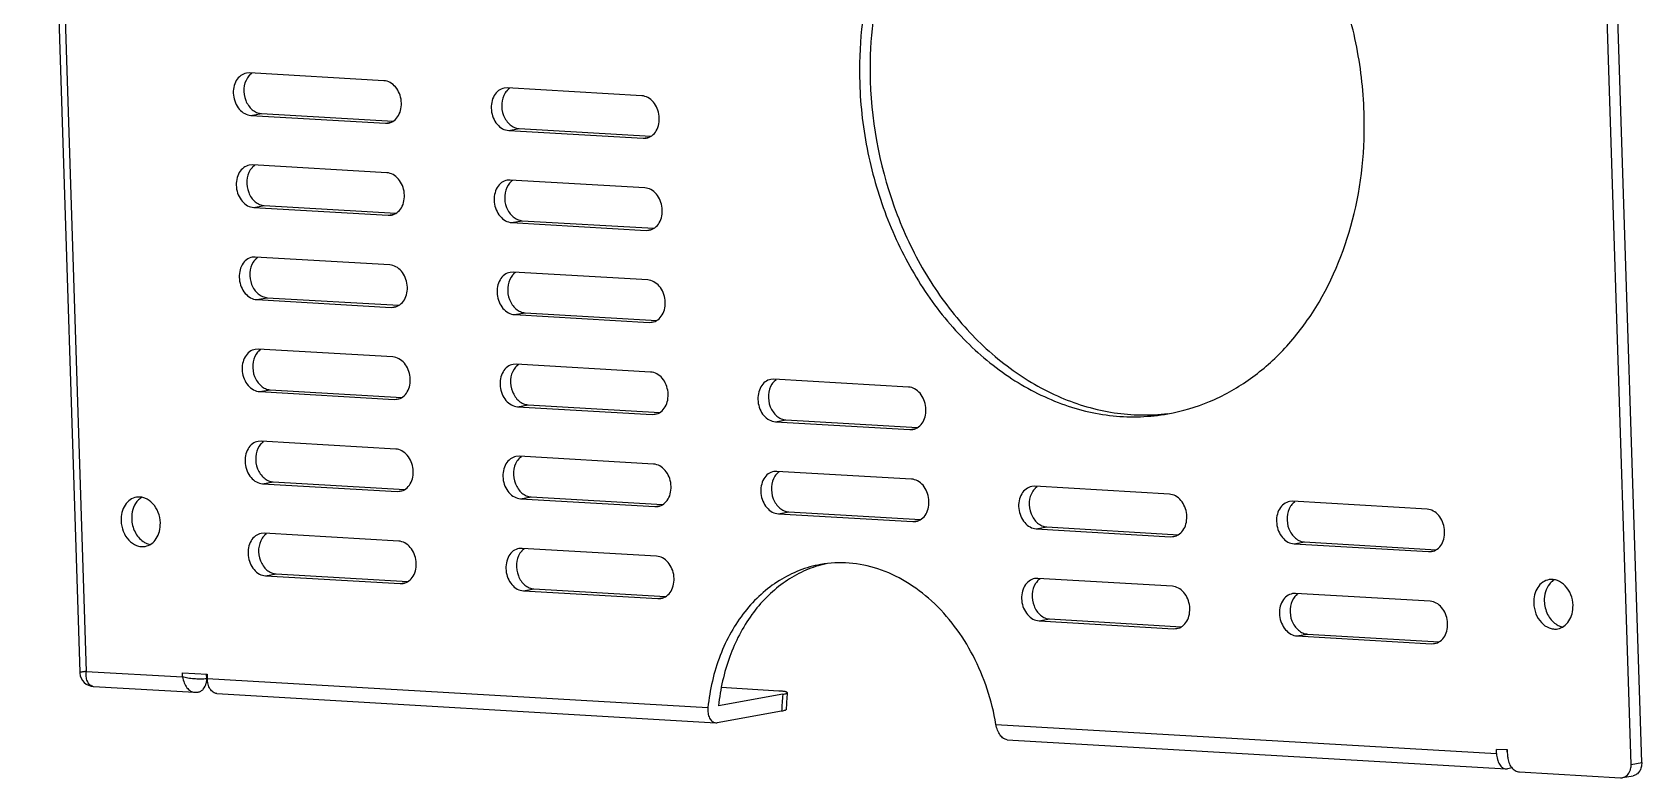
# Model space of a CAD drawing. Extents: x -425 to 6552, y -3049 to 3105.
# Drawn here: x 3765.6 to 3878.4, y -2184.3 to -2132.1 of the extents above; entities that cross this region are included whole.
import ezdxf

# ---------------------------------------------------------------- set-up
doc = ezdxf.new("R2010")
doc.units = 0
doc.layers.get('0').update_dxf_attribs({"linetype": 'CONTINUOUS'})

msp = doc.modelspace()

# ---------------------------------------------------------------- linework, layer by layer
at = {"color": 7, "linetype": 'CONTINUOUS'}
for p, q in [((3765.56, -2072.77), (3768.89, -2176.94)), ((3766.02, -2073.02), (3769.34, -2176.88)), ((3877.62, -2183.4), (3874.61, -2089.36)), ((3878.36, -2183.26), (3875.35, -2089.23)), ((3780.78, -2134.93), (3780.57, -2134.94)), ((3790.21, -2135.48), (3780.78, -2134.93)), ((3798.85, -2135.98), (3798.64, -2136)), ((3808.28, -2136.53), (3798.85, -2135.98)), ((3780.88, -2137.91), (3781.62, -2137.78)), ((3780.88, -2137.91), (3790.31, -2138.46)), ((3781.62, -2137.78), (3790.85, -2138.32)), ((3790.31, -2138.46), (3790.72, -2138.39)), ((3790.31, -2138.46), (3790.52, -2138.45)), ((3798.95, -2138.96), (3799.69, -2138.83)), ((3798.95, -2138.96), (3808.38, -2139.51)), ((3799.69, -2138.83), (3808.92, -2139.37)), ((3808.38, -2139.51), (3808.79, -2139.44)), ((3808.38, -2139.51), (3808.59, -2139.5)), ((3780.99, -2141.38), (3780.77, -2141.4)), ((3790.42, -2141.93), (3780.99, -2141.38)), ((3799.06, -2142.44), (3798.85, -2142.45)), ((3808.49, -2142.99), (3799.06, -2142.44)), ((3781.08, -2144.36), (3781.82, -2144.23)), ((3781.08, -2144.36), (3790.51, -2144.91)), ((3781.82, -2144.23), (3791.05, -2144.77)), ((3790.51, -2144.91), (3790.92, -2144.84)), ((3790.51, -2144.91), (3790.73, -2144.9)), ((3799.15, -2145.42), (3799.9, -2145.29)), ((3799.15, -2145.42), (3808.58, -2145.97)), ((3799.9, -2145.29), (3809.12, -2145.82)), ((3808.58, -2145.97), (3809, -2145.89)), ((3808.58, -2145.97), (3808.8, -2145.95)), ((3781.19, -2147.84), (3780.98, -2147.85)), ((3790.62, -2148.39), (3781.19, -2147.84)), ((3799.27, -2148.89), (3799.05, -2148.91)), ((3808.69, -2149.44), (3799.27, -2148.89)), ((3781.29, -2150.82), (3782.03, -2150.69)), ((3781.29, -2150.82), (3790.72, -2151.37)), ((3782.03, -2150.69), (3791.26, -2151.22)), ((3790.72, -2151.37), (3791.13, -2151.29)), ((3790.72, -2151.37), (3790.93, -2151.35)), ((3799.36, -2151.87), (3800.1, -2151.74)), ((3799.36, -2151.87), (3808.79, -2152.42)), ((3800.1, -2151.74), (3809.33, -2152.28)), ((3808.79, -2152.42), (3809.2, -2152.35)), ((3808.79, -2152.42), (3809, -2152.41)), ((3781.4, -2154.29), (3781.19, -2154.31)), ((3790.83, -2154.84), (3781.4, -2154.29)), ((3799.47, -2155.35), (3799.26, -2155.36)), ((3808.9, -2155.9), (3799.47, -2155.35)), ((3817.54, -2156.4), (3817.33, -2156.41)), ((3826.97, -2156.95), (3817.54, -2156.4)), ((3781.5, -2157.27), (3782.24, -2157.14)), ((3781.5, -2157.27), (3790.92, -2157.82)), ((3782.24, -2157.14), (3791.47, -2157.68)), ((3790.92, -2157.82), (3791.34, -2157.75)), ((3790.92, -2157.82), (3791.14, -2157.81)), ((3799.57, -2158.33), (3800.31, -2158.19)), ((3799.57, -2158.33), (3809, -2158.88)), ((3800.31, -2158.19), (3809.54, -2158.73)), ((3809, -2158.88), (3809.41, -2158.8)), ((3809, -2158.88), (3809.21, -2158.86)), ((3817.64, -2159.38), (3818.38, -2159.25)), ((3817.64, -2159.38), (3827.07, -2159.93)), ((3818.38, -2159.25), (3827.61, -2159.79)), ((3827.07, -2159.93), (3827.48, -2159.86)), ((3827.07, -2159.93), (3827.28, -2159.92)), ((3781.61, -2160.75), (3781.39, -2160.76)), ((3791.04, -2161.3), (3781.61, -2160.75)), ((3799.68, -2161.8), (3799.46, -2161.81)), ((3809.11, -2162.35), (3799.68, -2161.8)), ((3781.7, -2163.73), (3782.44, -2163.59)), ((3782.44, -2163.59), (3791.67, -2164.13)), ((3817.75, -2162.86), (3817.54, -2162.87)), ((3827.18, -2163.41), (3817.75, -2162.86)), ((3781.7, -2163.73), (3791.13, -2164.28)), ((3791.13, -2164.28), (3791.54, -2164.2)), ((3791.13, -2164.28), (3791.34, -2164.26)), ((3799.77, -2164.78), (3800.52, -2164.65)), ((3800.52, -2164.65), (3809.74, -2165.19)), ((3835.82, -2163.91), (3835.61, -2163.92)), ((3845.25, -2164.46), (3835.82, -2163.91)), ((3799.77, -2164.78), (3809.2, -2165.33)), ((3809.2, -2165.33), (3809.61, -2165.26)), ((3809.2, -2165.33), (3809.42, -2165.32)), ((3817.85, -2165.83), (3818.59, -2165.7)), ((3817.85, -2165.83), (3827.27, -2166.38)), ((3818.59, -2165.7), (3827.81, -2166.24)), ((3853.89, -2164.96), (3853.68, -2164.98)), ((3863.32, -2165.51), (3853.89, -2164.96)), ((3827.27, -2166.38), (3827.69, -2166.31)), ((3827.27, -2166.38), (3827.49, -2166.37)), ((3835.92, -2166.89), (3836.66, -2166.76)), ((3835.92, -2166.89), (3845.34, -2167.44)), ((3836.66, -2166.76), (3845.89, -2167.3)), ((3781.81, -2167.2), (3781.6, -2167.21)), ((3791.24, -2167.75), (3781.81, -2167.2)), ((3845.34, -2167.44), (3845.76, -2167.37)), ((3845.34, -2167.44), (3845.56, -2167.43)), ((3853.99, -2167.94), (3854.73, -2167.81)), ((3853.99, -2167.94), (3863.42, -2168.49)), ((3854.73, -2167.81), (3863.96, -2168.35)), ((3799.89, -2168.26), (3799.67, -2168.27)), ((3809.31, -2168.81), (3799.89, -2168.26)), ((3863.42, -2168.49), (3863.83, -2168.42)), ((3863.42, -2168.49), (3863.63, -2168.48)), ((3781.91, -2170.18), (3782.65, -2170.05)), ((3781.91, -2170.18), (3791.34, -2170.73)), ((3782.65, -2170.05), (3791.88, -2170.59)), ((3836.03, -2170.36), (3835.81, -2170.38)), ((3845.46, -2170.91), (3836.03, -2170.36)), ((3791.34, -2170.73), (3791.75, -2170.66)), ((3791.34, -2170.73), (3791.55, -2170.72)), ((3799.98, -2171.23), (3800.72, -2171.1)), ((3799.98, -2171.23), (3809.41, -2171.78)), ((3800.72, -2171.1), (3809.95, -2171.64)), ((3854.1, -2171.42), (3853.89, -2171.43)), ((3863.53, -2171.97), (3854.1, -2171.42)), ((3809.41, -2171.78), (3809.82, -2171.71)), ((3809.41, -2171.78), (3809.62, -2171.77)), ((3836.12, -2173.34), (3836.86, -2173.21)), ((3836.12, -2173.34), (3845.55, -2173.89)), ((3836.86, -2173.21), (3846.09, -2173.75)), ((3845.55, -2173.89), (3845.96, -2173.82)), ((3845.55, -2173.89), (3845.77, -2173.88)), ((3854.19, -2174.4), (3854.94, -2174.27)), ((3854.19, -2174.4), (3863.62, -2174.95)), ((3854.94, -2174.27), (3864.16, -2174.8)), ((3863.62, -2174.95), (3864.04, -2174.87)), ((3863.62, -2174.95), (3863.84, -2174.93)), ((3768.89, -2176.94), (3768.89, -2176.94)), ((3769.34, -2176.88), (3776.1, -2177.27)), ((3776.1, -2177.27), (3776.09, -2176.98)), ((3776.09, -2176.98), (3777.82, -2177.08)), ((3777.79, -2177.4), (3777.78, -2177.08)), ((3777.82, -2177.08), (3777.83, -2177.37)), ((3769.86, -2177.94), (3776.92, -2178.35)), ((3777.83, -2177.37), (3812.91, -2179.42)), ((3817.89, -2178.26), (3813.84, -2178.02)), ((3778.5, -2178.44), (3813.46, -2180.48)), ((3818.16, -2178.49), (3813.65, -2179.29)), ((3813.46, -2180.48), (3813.57, -2180.48)), ((3818.08, -2179.68), (3813.57, -2180.48)), ((3833.1, -2180.6), (3868.18, -2182.65)), ((3833.89, -2181.67), (3868.85, -2183.71)), ((3868.96, -2182.39), (3868.17, -2182.35)), ((3868.18, -2182.65), (3868.17, -2182.35)), ((3868.92, -2182.52), (3868.92, -2182.4)), ((3868.92, -2182.52), (3868.96, -2182.51)), ((3868.97, -2182.89), (3868.96, -2182.39)), ((3868.85, -2183.71), (3868.96, -2183.71)), ((3869.27, -2183.65), (3868.96, -2183.71)), ((3877.62, -2183.4), (3878.36, -2183.26)), ((3869.79, -2183.93), (3876.86, -2184.34)), ((3877.01, -2184.33), (3877.75, -2184.2))]:
    msp.add_line(p, q, dxfattribs=at)
for points in [[(3768.89, -2176.94), (3768.89, -2177), (3768.92, -2177.19), (3768.99, -2177.36), (3769.08, -2177.52), (3769.2, -2177.65), (3769.35, -2177.77), (3769.51, -2177.86), (3769.68, -2177.91), (3769.86, -2177.94)], [(3776.92, -2178.35), (3777.14, -2178.34), (3777.18, -2178.34)]]:
    msp.add_lwpolyline(points, dxfattribs=at)
for centre, radius, start, end in [((3774.03, -2166.85), 1.16, 255.5816, 260.0347), ((3822.93, -2177.08), 7.93, 102.6615, 105.4702), ((3873.03, -2172.62), 1.16, 255.5816, 260.0347), ((3769.88, -2177.52), 0.42, 256.6183, 266.6822), ((3833.86, -2180.17), 15.79, 173.9018, 178.2107), ((3834.52, -2180.04), 16.13, 174.0878, 178.2982), ((3876.9, -2183.73), 0.615, 266.6758, 279.9961)]:
    msp.add_arc(centre, radius, start, end, dxfattribs=at)
for points, knots in [([(3837.3, -2114.52), (3836.3, -2114.69), (3834.32, -2115.28), (3831.58, -2116.81), (3829.14, -2118.93), (3826.32, -2122.53), (3823.96, -2128.18), (3823.47, -2133.12), (3823.55, -2135.64)], [0, 0, 0, 0, 0.111195, 0.224477, 0.341586, 0.463668, 0.723066, 1, 1, 1, 1]), ([(3837.31, -2114.54), (3836.35, -2114.76), (3834.45, -2115.43), (3831.85, -2117.03), (3829.54, -2119.18), (3826.89, -2122.75), (3824.67, -2128.26), (3824.21, -2133.06), (3824.29, -2135.51)], [0, 0, 0, 0, 0.111082, 0.224583, 0.342032, 0.464396, 0.723842, 1, 1, 1, 1]), ([(3858.9, -2137.7), (3858.85, -2136.07), (3858.46, -2132.8), (3857.07, -2128.1), (3854.93, -2123.81), (3852.14, -2120.11), (3848.83, -2117.18), (3845.7, -2115.49), (3843.11, -2114.68), (3841.16, -2114.34), (3839.22, -2114.27), (3837.93, -2114.41), (3837.3, -2114.52)], [0, 0, 0, 0, 0.138087, 0.275734, 0.410453, 0.540141, 0.663473, 0.780213, 0.836512, 0.891679, 0.946047, 1, 1, 1, 1]), ([(3780.57, -2134.94), (3780.43, -2134.97), (3780.14, -2135.1), (3779.83, -2135.46), (3779.65, -2135.95), (3779.63, -2136.49), (3779.77, -2137.02), (3780.04, -2137.48), (3780.42, -2137.8), (3780.73, -2137.9), (3780.88, -2137.91)], [0, 0, 0, 0, 0.109431, 0.226917, 0.355525, 0.492373, 0.631032, 0.764364, 0.887379, 1, 1, 1, 1]), ([(3780.64, -2135.28), (3780.49, -2135.5), (3780.33, -2136.04), (3780.44, -2136.73), (3780.7, -2137.22), (3780.96, -2137.52), (3781.27, -2137.71), (3781.51, -2137.77), (3781.62, -2137.78)], [0, 0, 0, 0, 0.250907, 0.519037, 0.650477, 0.774951, 0.89113, 1, 1, 1, 1]), ([(3780.78, -2135.1), (3780.76, -2135.12), (3780.71, -2135.17), (3780.67, -2135.23), (3780.64, -2135.28)], [0, 0, 0, 0, 0.246027, 1, 1, 1, 1]), ([(3780.94, -2134.96), (3780.9, -2134.99), (3780.84, -2135.04), (3780.79, -2135.09), (3780.78, -2135.1)], [0, 0, 0, 0, 0.746169, 1, 1, 1, 1]), ([(3790.52, -2138.45), (3790.66, -2138.42), (3790.95, -2138.29), (3791.26, -2137.92), (3791.43, -2137.44), (3791.45, -2136.9), (3791.32, -2136.36), (3791.05, -2135.91), (3790.67, -2135.58), (3790.36, -2135.49), (3790.21, -2135.48)], [0, 0, 0, 0, 0.109431, 0.226917, 0.355525, 0.492373, 0.631032, 0.764364, 0.887379, 1, 1, 1, 1]), ([(3798.64, -2136), (3798.5, -2136.02), (3798.21, -2136.15), (3797.9, -2136.52), (3797.73, -2137), (3797.71, -2137.55), (3797.84, -2138.08), (3798.11, -2138.54), (3798.49, -2138.86), (3798.8, -2138.95), (3798.95, -2138.96)], [0, 0, 0, 0, 0.109431, 0.226917, 0.355525, 0.492373, 0.631032, 0.764364, 0.887379, 1, 1, 1, 1]), ([(3798.71, -2136.33), (3798.56, -2136.55), (3798.4, -2137.1), (3798.51, -2137.79), (3798.77, -2138.28), (3799.03, -2138.57), (3799.34, -2138.77), (3799.58, -2138.83), (3799.69, -2138.83)], [0, 0, 0, 0, 0.250907, 0.519037, 0.650477, 0.774951, 0.89113, 1, 1, 1, 1]), ([(3798.85, -2136.16), (3798.84, -2136.17), (3798.78, -2136.23), (3798.74, -2136.29), (3798.71, -2136.33)], [0, 0, 0, 0, 0.246027, 1, 1, 1, 1]), ([(3799.01, -2136.02), (3798.97, -2136.05), (3798.91, -2136.09), (3798.86, -2136.14), (3798.85, -2136.16)], [0, 0, 0, 0, 0.746169, 1, 1, 1, 1]), ([(3808.59, -2139.5), (3808.73, -2139.48), (3809.02, -2139.35), (3809.33, -2138.98), (3809.5, -2138.49), (3809.52, -2137.95), (3809.39, -2137.42), (3809.12, -2136.96), (3808.74, -2136.64), (3808.43, -2136.54), (3808.28, -2136.53)], [0, 0, 0, 0, 0.109431, 0.226917, 0.355525, 0.492373, 0.631032, 0.764364, 0.887379, 1, 1, 1, 1]), ([(3823.55, -2135.64), (3823.6, -2137.28), (3823.99, -2140.55), (3825.38, -2145.24), (3827.51, -2149.54), (3830.3, -2153.24), (3833.62, -2156.16), (3836.75, -2157.85), (3839.34, -2158.67), (3841.29, -2159.01), (3843.23, -2159.07), (3844.51, -2158.94), (3845.15, -2158.83)], [0, 0, 0, 0, 0.138087, 0.275734, 0.410453, 0.540141, 0.663473, 0.780213, 0.836512, 0.891679, 0.946047, 1, 1, 1, 1]), ([(3824.29, -2135.51), (3824.39, -2138.69), (3825.35, -2143.46), (3828.08, -2149.11), (3830.75, -2152.77), (3833.94, -2155.71), (3837.51, -2157.8), (3840.71, -2158.73), (3843.26, -2158.95), (3844.52, -2158.88), (3845.14, -2158.81)], [0, 0, 0, 0, 0.274202, 0.408862, 0.538751, 0.662535, 0.779862, 0.891582, 0.946064, 1, 1, 1, 1]), ([(3845.15, -2158.83), (3846.14, -2158.65), (3848.13, -2158.07), (3850.87, -2156.54), (3853.31, -2154.42), (3856.13, -2150.81), (3858.49, -2145.17), (3858.98, -2140.23), (3858.9, -2137.7)], [0, 0, 0, 0, 0.111195, 0.224477, 0.341586, 0.463668, 0.723066, 1, 1, 1, 1]), ([(3780.77, -2141.4), (3780.63, -2141.42), (3780.35, -2141.55), (3780.03, -2141.92), (3779.86, -2142.4), (3779.84, -2142.95), (3779.97, -2143.48), (3780.25, -2143.94), (3780.63, -2144.26), (3780.93, -2144.35), (3781.08, -2144.36)], [0, 0, 0, 0, 0.109431, 0.226917, 0.355525, 0.492373, 0.631032, 0.764364, 0.887379, 1, 1, 1, 1]), ([(3780.84, -2141.73), (3780.7, -2141.95), (3780.54, -2142.5), (3780.65, -2143.19), (3780.9, -2143.68), (3781.17, -2143.97), (3781.48, -2144.17), (3781.71, -2144.23), (3781.82, -2144.23)], [0, 0, 0, 0, 0.250907, 0.519037, 0.650477, 0.774951, 0.89113, 1, 1, 1, 1]), ([(3780.98, -2141.56), (3780.97, -2141.57), (3780.92, -2141.63), (3780.87, -2141.69), (3780.84, -2141.73)], [0, 0, 0, 0, 0.246027, 1, 1, 1, 1]), ([(3781.15, -2141.42), (3781.1, -2141.45), (3781.05, -2141.49), (3781, -2141.54), (3780.98, -2141.56)], [0, 0, 0, 0, 0.746169, 1, 1, 1, 1]), ([(3790.73, -2144.9), (3790.87, -2144.88), (3791.15, -2144.75), (3791.47, -2144.38), (3791.64, -2143.89), (3791.66, -2143.35), (3791.53, -2142.82), (3791.25, -2142.36), (3790.87, -2142.04), (3790.57, -2141.94), (3790.42, -2141.93)], [0, 0, 0, 0, 0.109431, 0.226917, 0.355525, 0.492373, 0.631032, 0.764364, 0.887379, 1, 1, 1, 1]), ([(3798.85, -2142.45), (3798.7, -2142.48), (3798.42, -2142.6), (3798.11, -2142.97), (3797.93, -2143.46), (3797.91, -2144), (3798.05, -2144.53), (3798.32, -2144.99), (3798.7, -2145.31), (3799.01, -2145.41), (3799.15, -2145.42)], [0, 0, 0, 0, 0.109431, 0.226917, 0.355525, 0.492373, 0.631032, 0.764364, 0.887379, 1, 1, 1, 1]), ([(3798.92, -2142.79), (3798.77, -2143.01), (3798.61, -2143.55), (3798.72, -2144.24), (3798.98, -2144.73), (3799.24, -2145.02), (3799.55, -2145.22), (3799.78, -2145.28), (3799.9, -2145.29)], [0, 0, 0, 0, 0.250907, 0.519037, 0.650477, 0.774951, 0.89113, 1, 1, 1, 1]), ([(3799.05, -2142.61), (3799.04, -2142.63), (3798.99, -2142.68), (3798.95, -2142.74), (3798.92, -2142.79)], [0, 0, 0, 0, 0.246027, 1, 1, 1, 1]), ([(3799.22, -2142.47), (3799.17, -2142.5), (3799.12, -2142.55), (3799.07, -2142.6), (3799.05, -2142.61)], [0, 0, 0, 0, 0.746169, 1, 1, 1, 1]), ([(3808.8, -2145.96), (3808.94, -2145.93), (3809.23, -2145.8), (3809.54, -2145.43), (3809.71, -2144.95), (3809.73, -2144.41), (3809.6, -2143.87), (3809.33, -2143.42), (3808.95, -2143.09), (3808.64, -2143), (3808.49, -2142.99)], [0, 0, 0, 0, 0.109431, 0.226917, 0.355525, 0.492373, 0.631032, 0.764364, 0.887379, 1, 1, 1, 1]), ([(3780.98, -2147.85), (3780.84, -2147.88), (3780.55, -2148), (3780.24, -2148.37), (3780.07, -2148.86), (3780.05, -2149.4), (3780.18, -2149.93), (3780.45, -2150.39), (3780.83, -2150.71), (3781.14, -2150.81), (3781.29, -2150.82)], [0, 0, 0, 0, 0.109431, 0.226917, 0.355525, 0.492373, 0.631032, 0.764364, 0.887379, 1, 1, 1, 1]), ([(3781.05, -2148.19), (3780.91, -2148.41), (3780.75, -2148.95), (3780.85, -2149.64), (3781.11, -2150.13), (3781.37, -2150.42), (3781.68, -2150.62), (3781.92, -2150.68), (3782.03, -2150.69)], [0, 0, 0, 0, 0.250907, 0.519037, 0.650477, 0.774951, 0.89113, 1, 1, 1, 1]), ([(3781.19, -2148.01), (3781.18, -2148.02), (3781.13, -2148.08), (3781.08, -2148.14), (3781.05, -2148.19)], [0, 0, 0, 0, 0.246027, 1, 1, 1, 1]), ([(3781.35, -2147.87), (3781.31, -2147.9), (3781.25, -2147.95), (3781.2, -2148), (3781.19, -2148.01)], [0, 0, 0, 0, 0.746169, 1, 1, 1, 1]), ([(3790.93, -2151.35), (3791.07, -2151.33), (3791.36, -2151.2), (3791.67, -2150.83), (3791.85, -2150.35), (3791.87, -2149.81), (3791.73, -2149.27), (3791.46, -2148.82), (3791.08, -2148.49), (3790.77, -2148.4), (3790.62, -2148.39)], [0, 0, 0, 0, 0.109431, 0.226917, 0.355525, 0.492373, 0.631032, 0.764364, 0.887379, 1, 1, 1, 1]), ([(3799.05, -2148.91), (3798.91, -2148.93), (3798.62, -2149.06), (3798.31, -2149.43), (3798.14, -2149.91), (3798.12, -2150.46), (3798.25, -2150.99), (3798.52, -2151.44), (3798.9, -2151.77), (3799.21, -2151.86), (3799.36, -2151.87)], [0, 0, 0, 0, 0.109431, 0.226917, 0.355525, 0.492373, 0.631032, 0.764364, 0.887379, 1, 1, 1, 1]), ([(3799.42, -2148.93), (3799.38, -2148.96), (3799.32, -2149), (3799.27, -2149.05), (3799.26, -2149.07)], [0, 0, 0, 0, 0.746169, 1, 1, 1, 1]), ([(3799.12, -2149.24), (3798.98, -2149.46), (3798.82, -2150.01), (3798.93, -2150.7), (3799.18, -2151.18), (3799.44, -2151.48), (3799.76, -2151.68), (3799.99, -2151.73), (3800.1, -2151.74)], [0, 0, 0, 0, 0.250907, 0.519037, 0.650477, 0.774951, 0.89113, 1, 1, 1, 1]), ([(3799.26, -2149.07), (3799.25, -2149.08), (3799.2, -2149.13), (3799.15, -2149.19), (3799.12, -2149.24)], [0, 0, 0, 0, 0.246027, 1, 1, 1, 1]), ([(3809, -2152.41), (3809.15, -2152.38), (3809.43, -2152.26), (3809.74, -2151.89), (3809.92, -2151.4), (3809.94, -2150.86), (3809.8, -2150.33), (3809.53, -2149.87), (3809.15, -2149.55), (3808.84, -2149.45), (3808.69, -2149.44)], [0, 0, 0, 0, 0.109431, 0.226917, 0.355525, 0.492373, 0.631032, 0.764364, 0.887379, 1, 1, 1, 1]), ([(3781.19, -2154.31), (3781.04, -2154.33), (3780.76, -2154.46), (3780.45, -2154.83), (3780.27, -2155.31), (3780.25, -2155.86), (3780.39, -2156.39), (3780.66, -2156.84), (3781.04, -2157.17), (3781.35, -2157.26), (3781.5, -2157.27)], [0, 0, 0, 0, 0.109431, 0.226917, 0.355525, 0.492373, 0.631032, 0.764364, 0.887379, 1, 1, 1, 1]), ([(3781.4, -2154.47), (3781.38, -2154.48), (3781.33, -2154.53), (3781.29, -2154.59), (3781.26, -2154.64)], [0, 0, 0, 0, 0.246027, 1, 1, 1, 1]), ([(3781.56, -2154.33), (3781.52, -2154.36), (3781.46, -2154.4), (3781.41, -2154.45), (3781.4, -2154.47)], [0, 0, 0, 0, 0.746169, 1, 1, 1, 1]), ([(3781.26, -2154.64), (3781.11, -2154.86), (3780.95, -2155.4), (3781.06, -2156.1), (3781.32, -2156.58), (3781.58, -2156.88), (3781.89, -2157.08), (3782.12, -2157.13), (3782.24, -2157.14)], [0, 0, 0, 0, 0.250907, 0.519037, 0.650477, 0.774951, 0.89113, 1, 1, 1, 1]), ([(3791.14, -2157.81), (3791.28, -2157.78), (3791.57, -2157.66), (3791.88, -2157.29), (3792.05, -2156.8), (3792.07, -2156.26), (3791.94, -2155.73), (3791.67, -2155.27), (3791.29, -2154.95), (3790.98, -2154.85), (3790.83, -2154.84)], [0, 0, 0, 0, 0.109431, 0.226917, 0.355525, 0.492373, 0.631032, 0.764364, 0.887379, 1, 1, 1, 1]), ([(3799.26, -2155.36), (3799.12, -2155.38), (3798.83, -2155.51), (3798.52, -2155.88), (3798.34, -2156.37), (3798.33, -2156.91), (3798.46, -2157.44), (3798.73, -2157.9), (3799.11, -2158.22), (3799.42, -2158.32), (3799.57, -2158.33)], [0, 0, 0, 0, 0.109431, 0.226917, 0.355525, 0.492373, 0.631032, 0.764364, 0.887379, 1, 1, 1, 1]), ([(3799.33, -2155.7), (3799.18, -2155.91), (3799.02, -2156.46), (3799.13, -2157.15), (3799.39, -2157.64), (3799.65, -2157.93), (3799.96, -2158.13), (3800.2, -2158.19), (3800.31, -2158.19)], [0, 0, 0, 0, 0.250907, 0.519037, 0.650477, 0.774951, 0.89113, 1, 1, 1, 1]), ([(3799.47, -2155.52), (3799.45, -2155.53), (3799.4, -2155.59), (3799.36, -2155.65), (3799.33, -2155.7)], [0, 0, 0, 0, 0.246027, 1, 1, 1, 1]), ([(3799.63, -2155.38), (3799.59, -2155.41), (3799.53, -2155.46), (3799.48, -2155.51), (3799.47, -2155.52)], [0, 0, 0, 0, 0.746169, 1, 1, 1, 1]), ([(3809.21, -2158.86), (3809.35, -2158.84), (3809.64, -2158.71), (3809.95, -2158.34), (3810.12, -2157.86), (3810.14, -2157.31), (3810.01, -2156.78), (3809.74, -2156.33), (3809.36, -2156), (3809.05, -2155.91), (3808.9, -2155.9)], [0, 0, 0, 0, 0.109431, 0.226917, 0.355525, 0.492373, 0.631032, 0.764364, 0.887379, 1, 1, 1, 1]), ([(3817.33, -2156.41), (3817.19, -2156.44), (3816.9, -2156.57), (3816.59, -2156.94), (3816.42, -2157.42), (3816.4, -2157.96), (3816.53, -2158.5), (3816.8, -2158.95), (3817.18, -2159.28), (3817.49, -2159.37), (3817.64, -2159.38)], [0, 0, 0, 0, 0.109431, 0.226917, 0.355525, 0.492373, 0.631032, 0.764364, 0.887379, 1, 1, 1, 1]), ([(3817.4, -2156.75), (3817.26, -2156.97), (3817.09, -2157.51), (3817.2, -2158.21), (3817.46, -2158.69), (3817.72, -2158.99), (3818.03, -2159.18), (3818.27, -2159.24), (3818.38, -2159.25)], [0, 0, 0, 0, 0.250907, 0.519037, 0.650477, 0.774951, 0.89113, 1, 1, 1, 1]), ([(3817.54, -2156.57), (3817.53, -2156.59), (3817.48, -2156.64), (3817.43, -2156.7), (3817.4, -2156.75)], [0, 0, 0, 0, 0.246027, 1, 1, 1, 1]), ([(3817.7, -2156.44), (3817.66, -2156.47), (3817.6, -2156.51), (3817.55, -2156.56), (3817.54, -2156.57)], [0, 0, 0, 0, 0.746169, 1, 1, 1, 1]), ([(3827.28, -2159.92), (3827.42, -2159.89), (3827.71, -2159.76), (3828.02, -2159.4), (3828.19, -2158.91), (3828.21, -2158.37), (3828.08, -2157.84), (3827.81, -2157.38), (3827.43, -2157.06), (3827.12, -2156.96), (3826.97, -2156.95)], [0, 0, 0, 0, 0.109431, 0.226917, 0.355525, 0.492373, 0.631032, 0.764364, 0.887379, 1, 1, 1, 1]), ([(3781.39, -2160.76), (3781.25, -2160.78), (3780.96, -2160.91), (3780.65, -2161.28), (3780.48, -2161.77), (3780.46, -2162.31), (3780.59, -2162.84), (3780.87, -2163.3), (3781.24, -2163.62), (3781.55, -2163.72), (3781.7, -2163.73)], [0, 0, 0, 0, 0.109431, 0.226917, 0.355525, 0.492373, 0.631032, 0.764364, 0.887379, 1, 1, 1, 1]), ([(3781.46, -2161.1), (3781.32, -2161.31), (3781.16, -2161.86), (3781.27, -2162.55), (3781.52, -2163.04), (3781.79, -2163.33), (3782.1, -2163.53), (3782.33, -2163.59), (3782.44, -2163.59)], [0, 0, 0, 0, 0.250907, 0.519037, 0.650477, 0.774951, 0.89113, 1, 1, 1, 1]), ([(3781.6, -2160.92), (3781.59, -2160.93), (3781.54, -2160.99), (3781.49, -2161.05), (3781.46, -2161.1)], [0, 0, 0, 0, 0.246027, 1, 1, 1, 1]), ([(3781.77, -2160.78), (3781.72, -2160.81), (3781.67, -2160.86), (3781.61, -2160.91), (3781.6, -2160.92)], [0, 0, 0, 0, 0.746169, 1, 1, 1, 1]), ([(3791.34, -2164.26), (3791.49, -2164.24), (3791.77, -2164.11), (3792.09, -2163.74), (3792.26, -2163.26), (3792.28, -2162.71), (3792.14, -2162.18), (3791.87, -2161.73), (3791.49, -2161.4), (3791.18, -2161.31), (3791.04, -2161.3)], [0, 0, 0, 0, 0.109431, 0.226917, 0.355525, 0.492373, 0.631032, 0.764364, 0.887379, 1, 1, 1, 1]), ([(3799.46, -2161.81), (3799.32, -2161.84), (3799.04, -2161.97), (3798.72, -2162.34), (3798.55, -2162.82), (3798.53, -2163.36), (3798.66, -2163.9), (3798.94, -2164.35), (3799.32, -2164.68), (3799.63, -2164.77), (3799.77, -2164.78)], [0, 0, 0, 0, 0.109431, 0.226917, 0.355525, 0.492373, 0.631032, 0.764364, 0.887379, 1, 1, 1, 1]), ([(3799.53, -2162.15), (3799.39, -2162.37), (3799.23, -2162.91), (3799.34, -2163.61), (3799.6, -2164.09), (3799.86, -2164.39), (3800.17, -2164.58), (3800.4, -2164.64), (3800.52, -2164.65)], [0, 0, 0, 0, 0.250907, 0.519037, 0.650477, 0.774951, 0.89113, 1, 1, 1, 1]), ([(3799.67, -2161.97), (3799.66, -2161.99), (3799.61, -2162.04), (3799.57, -2162.1), (3799.53, -2162.15)], [0, 0, 0, 0, 0.246027, 1, 1, 1, 1]), ([(3799.84, -2161.84), (3799.79, -2161.87), (3799.74, -2161.91), (3799.69, -2161.96), (3799.67, -2161.97)], [0, 0, 0, 0, 0.746169, 1, 1, 1, 1]), ([(3809.42, -2165.32), (3809.56, -2165.29), (3809.84, -2165.16), (3810.16, -2164.8), (3810.33, -2164.31), (3810.35, -2163.77), (3810.22, -2163.24), (3809.94, -2162.78), (3809.57, -2162.46), (3809.26, -2162.36), (3809.11, -2162.35)], [0, 0, 0, 0, 0.109431, 0.226917, 0.355525, 0.492373, 0.631032, 0.764364, 0.887379, 1, 1, 1, 1]), ([(3817.54, -2162.87), (3817.39, -2162.89), (3817.11, -2163.02), (3816.8, -2163.39), (3816.62, -2163.88), (3816.6, -2164.42), (3816.74, -2164.95), (3817.01, -2165.41), (3817.39, -2165.73), (3817.7, -2165.83), (3817.85, -2165.83)], [0, 0, 0, 0, 0.109431, 0.226917, 0.355525, 0.492373, 0.631032, 0.764364, 0.887379, 1, 1, 1, 1]), ([(3817.61, -2163.2), (3817.46, -2163.42), (3817.3, -2163.97), (3817.41, -2164.66), (3817.67, -2165.15), (3817.93, -2165.44), (3818.24, -2165.64), (3818.47, -2165.7), (3818.59, -2165.7)], [0, 0, 0, 0, 0.250907, 0.519037, 0.650477, 0.774951, 0.89113, 1, 1, 1, 1]), ([(3817.74, -2163.03), (3817.73, -2163.04), (3817.68, -2163.1), (3817.64, -2163.16), (3817.61, -2163.2)], [0, 0, 0, 0, 0.246027, 1, 1, 1, 1]), ([(3817.91, -2162.89), (3817.86, -2162.92), (3817.81, -2162.97), (3817.76, -2163.02), (3817.74, -2163.03)], [0, 0, 0, 0, 0.746169, 1, 1, 1, 1]), ([(3827.49, -2166.37), (3827.63, -2166.35), (3827.92, -2166.22), (3828.23, -2165.85), (3828.4, -2165.36), (3828.42, -2164.82), (3828.29, -2164.29), (3828.02, -2163.83), (3827.64, -2163.51), (3827.33, -2163.41), (3827.18, -2163.41)], [0, 0, 0, 0, 0.109431, 0.226917, 0.355525, 0.492373, 0.631032, 0.764364, 0.887379, 1, 1, 1, 1]), ([(3772.86, -2164.68), (3772.7, -2164.7), (3772.39, -2164.84), (3772.03, -2165.22), (3771.82, -2165.74), (3771.78, -2166.12), (3771.79, -2166.32)], [0, 0, 0, 0, 0.223684, 0.462364, 0.722364, 1, 1, 1, 1]), ([(3774.54, -2166.48), (3774.53, -2166.23), (3774.43, -2165.73), (3774.05, -2165.1), (3773.57, -2164.75), (3773.16, -2164.65), (3772.95, -2164.66), (3772.86, -2164.68)], [0, 0, 0, 0, 0.275919, 0.540255, 0.779793, 0.891489, 1, 1, 1, 1]), ([(3773.23, -2164.68), (3773.2, -2164.7), (3773.07, -2164.79), (3772.96, -2164.89), (3772.89, -2164.98)], [0, 0, 0, 0, 0.244162, 1, 1, 1, 1]), ([(3835.61, -2163.92), (3835.46, -2163.95), (3835.18, -2164.08), (3834.87, -2164.44), (3834.69, -2164.93), (3834.67, -2165.47), (3834.81, -2166), (3835.08, -2166.46), (3835.46, -2166.78), (3835.77, -2166.88), (3835.92, -2166.89)], [0, 0, 0, 0, 0.109431, 0.226917, 0.355525, 0.492373, 0.631032, 0.764364, 0.887379, 1, 1, 1, 1]), ([(3835.68, -2164.26), (3835.53, -2164.48), (3835.37, -2165.02), (3835.48, -2165.71), (3835.74, -2166.2), (3836, -2166.49), (3836.31, -2166.69), (3836.54, -2166.75), (3836.66, -2166.76)], [0, 0, 0, 0, 0.250907, 0.519037, 0.650477, 0.774951, 0.89113, 1, 1, 1, 1]), ([(3835.82, -2164.08), (3835.8, -2164.1), (3835.75, -2164.15), (3835.71, -2164.21), (3835.68, -2164.26)], [0, 0, 0, 0, 0.246027, 1, 1, 1, 1]), ([(3835.98, -2163.94), (3835.94, -2163.97), (3835.88, -2164.02), (3835.83, -2164.07), (3835.82, -2164.08)], [0, 0, 0, 0, 0.746169, 1, 1, 1, 1]), ([(3845.56, -2167.43), (3845.7, -2167.4), (3845.99, -2167.27), (3846.3, -2166.9), (3846.47, -2166.42), (3846.49, -2165.88), (3846.36, -2165.34), (3846.09, -2164.89), (3845.71, -2164.56), (3845.4, -2164.47), (3845.25, -2164.46)], [0, 0, 0, 0, 0.109431, 0.226917, 0.355525, 0.492373, 0.631032, 0.764364, 0.887379, 1, 1, 1, 1]), ([(3772.89, -2164.98), (3772.76, -2165.14), (3772.57, -2165.54), (3772.52, -2165.97), (3772.53, -2166.19)], [0, 0, 0, 0, 0.480289, 1, 1, 1, 1]), ([(3853.68, -2164.98), (3853.54, -2165), (3853.25, -2165.13), (3852.94, -2165.5), (3852.76, -2165.98), (3852.75, -2166.53), (3852.88, -2167.06), (3853.15, -2167.51), (3853.53, -2167.84), (3853.84, -2167.93), (3853.99, -2167.94)], [0, 0, 0, 0, 0.109431, 0.226917, 0.355525, 0.492373, 0.631032, 0.764364, 0.887379, 1, 1, 1, 1]), ([(3853.75, -2165.31), (3853.6, -2165.53), (3853.44, -2166.08), (3853.55, -2166.77), (3853.81, -2167.26), (3854.07, -2167.55), (3854.38, -2167.75), (3854.62, -2167.81), (3854.73, -2167.81)], [0, 0, 0, 0, 0.250907, 0.519037, 0.650477, 0.774951, 0.89113, 1, 1, 1, 1]), ([(3853.89, -2165.14), (3853.87, -2165.15), (3853.82, -2165.21), (3853.78, -2165.27), (3853.75, -2165.31)], [0, 0, 0, 0, 0.246027, 1, 1, 1, 1]), ([(3854.05, -2165), (3854.01, -2165.03), (3853.95, -2165.07), (3853.9, -2165.12), (3853.89, -2165.14)], [0, 0, 0, 0, 0.746169, 1, 1, 1, 1]), ([(3863.63, -2168.48), (3863.77, -2168.46), (3864.06, -2168.33), (3864.37, -2167.96), (3864.54, -2167.47), (3864.56, -2166.93), (3864.43, -2166.4), (3864.16, -2165.94), (3863.78, -2165.62), (3863.47, -2165.52), (3863.32, -2165.51)], [0, 0, 0, 0, 0.109431, 0.226917, 0.355525, 0.492373, 0.631032, 0.764364, 0.887379, 1, 1, 1, 1]), ([(3771.79, -2166.32), (3771.79, -2166.57), (3771.9, -2167.07), (3772.27, -2167.7), (3772.75, -2168.04), (3773.16, -2168.15), (3773.37, -2168.14), (3773.47, -2168.12)], [0, 0, 0, 0, 0.275919, 0.540255, 0.779793, 0.891489, 1, 1, 1, 1]), ([(3772.53, -2166.19), (3772.54, -2166.5), (3772.69, -2167.12), (3773.09, -2167.61), (3773.33, -2167.78)], [0, 0, 0, 0, 0.518601, 1, 1, 1, 1]), ([(3773.47, -2168.12), (3773.62, -2168.09), (3773.93, -2167.96), (3774.29, -2167.58), (3774.5, -2167.06), (3774.54, -2166.68), (3774.54, -2166.48)], [0, 0, 0, 0, 0.223684, 0.462364, 0.722364, 1, 1, 1, 1]), ([(3773.33, -2167.78), (3773.36, -2167.8), (3773.49, -2167.88), (3773.63, -2167.94), (3773.74, -2167.97)], [0, 0, 0, 0, 0.25762, 1, 1, 1, 1]), ([(3781.6, -2167.21), (3781.46, -2167.24), (3781.17, -2167.37), (3780.86, -2167.74), (3780.69, -2168.22), (3780.67, -2168.76), (3780.8, -2169.3), (3781.07, -2169.75), (3781.45, -2170.08), (3781.76, -2170.17), (3781.91, -2170.18)], [0, 0, 0, 0, 0.109431, 0.226917, 0.355525, 0.492373, 0.631032, 0.764364, 0.887379, 1, 1, 1, 1]), ([(3781.67, -2167.55), (3781.53, -2167.77), (3781.36, -2168.31), (3781.47, -2169), (3781.73, -2169.49), (3781.99, -2169.79), (3782.3, -2169.98), (3782.54, -2170.04), (3782.65, -2170.05)], [0, 0, 0, 0, 0.250907, 0.519037, 0.650477, 0.774951, 0.89113, 1, 1, 1, 1]), ([(3781.81, -2167.37), (3781.8, -2167.39), (3781.75, -2167.44), (3781.7, -2167.5), (3781.67, -2167.55)], [0, 0, 0, 0, 0.246027, 1, 1, 1, 1]), ([(3781.97, -2167.24), (3781.93, -2167.27), (3781.87, -2167.31), (3781.82, -2167.36), (3781.81, -2167.37)], [0, 0, 0, 0, 0.746169, 1, 1, 1, 1]), ([(3791.55, -2170.72), (3791.69, -2170.69), (3791.98, -2170.56), (3792.29, -2170.2), (3792.47, -2169.71), (3792.48, -2169.17), (3792.35, -2168.64), (3792.08, -2168.18), (3791.7, -2167.86), (3791.39, -2167.76), (3791.24, -2167.75)], [0, 0, 0, 0, 0.109431, 0.226917, 0.355525, 0.492373, 0.631032, 0.764364, 0.887379, 1, 1, 1, 1]), ([(3799.67, -2168.27), (3799.53, -2168.29), (3799.24, -2168.42), (3798.93, -2168.79), (3798.76, -2169.28), (3798.74, -2169.82), (3798.87, -2170.35), (3799.14, -2170.81), (3799.52, -2171.13), (3799.83, -2171.23), (3799.98, -2171.23)], [0, 0, 0, 0, 0.109431, 0.226917, 0.355525, 0.492373, 0.631032, 0.764364, 0.887379, 1, 1, 1, 1]), ([(3799.74, -2168.6), (3799.6, -2168.82), (3799.44, -2169.37), (3799.55, -2170.06), (3799.8, -2170.55), (3800.06, -2170.84), (3800.37, -2171.04), (3800.61, -2171.1), (3800.72, -2171.1)], [0, 0, 0, 0, 0.250907, 0.519037, 0.650477, 0.774951, 0.89113, 1, 1, 1, 1]), ([(3799.88, -2168.43), (3799.87, -2168.44), (3799.82, -2168.5), (3799.77, -2168.56), (3799.74, -2168.6)], [0, 0, 0, 0, 0.246027, 1, 1, 1, 1]), ([(3800.04, -2168.29), (3800, -2168.32), (3799.94, -2168.36), (3799.89, -2168.42), (3799.88, -2168.43)], [0, 0, 0, 0, 0.746169, 1, 1, 1, 1]), ([(3809.62, -2171.77), (3809.77, -2171.75), (3810.05, -2171.62), (3810.36, -2171.25), (3810.54, -2170.76), (3810.56, -2170.22), (3810.42, -2169.69), (3810.15, -2169.23), (3809.77, -2168.91), (3809.46, -2168.81), (3809.31, -2168.81)], [0, 0, 0, 0, 0.109431, 0.226917, 0.355525, 0.492373, 0.631032, 0.764364, 0.887379, 1, 1, 1, 1]), ([(3833.1, -2180.6), (3832.82, -2178.93), (3831.77, -2175.74), (3829.32, -2172.41), (3826.85, -2170.55), (3824.88, -2169.63), (3822.83, -2169.21), (3821.46, -2169.28), (3820.8, -2169.39)], [0, 0, 0, 0, 0.277035, 0.538839, 0.661551, 0.778389, 0.890513, 1, 1, 1, 1]), ([(3820.8, -2169.39), (3820.3, -2169.48), (3819.29, -2169.77), (3817.88, -2170.48), (3816.59, -2171.46), (3815.45, -2172.69), (3814.49, -2174.14), (3813.46, -2176.34), (3813.04, -2178.18), (3812.91, -2179.42)], [0, 0, 0, 0, 0.112978, 0.227597, 0.345284, 0.467092, 0.593617, 0.724964, 1, 1, 1, 1]), ([(3820.81, -2169.43), (3820.34, -2169.56), (3819.42, -2169.91), (3818.14, -2170.68), (3816.97, -2171.68), (3815.58, -2173.33), (3814.28, -2175.86), (3813.78, -2178.12), (3813.65, -2179.29)], [0, 0, 0, 0, 0.112872, 0.22788, 0.34616, 0.468505, 0.726004, 1, 1, 1, 1]), ([(3835.81, -2170.38), (3835.67, -2170.4), (3835.39, -2170.53), (3835.07, -2170.9), (3834.9, -2171.38), (3834.88, -2171.93), (3835.01, -2172.46), (3835.29, -2172.91), (3835.66, -2173.24), (3835.97, -2173.33), (3836.12, -2173.34)], [0, 0, 0, 0, 0.109431, 0.226917, 0.355525, 0.492373, 0.631032, 0.764364, 0.887379, 1, 1, 1, 1]), ([(3835.88, -2170.71), (3835.74, -2170.93), (3835.58, -2171.48), (3835.69, -2172.17), (3835.94, -2172.66), (3836.21, -2172.95), (3836.52, -2173.15), (3836.75, -2173.21), (3836.86, -2173.21)], [0, 0, 0, 0, 0.250907, 0.519037, 0.650477, 0.774951, 0.89113, 1, 1, 1, 1]), ([(3836.02, -2170.54), (3836.01, -2170.55), (3835.96, -2170.61), (3835.91, -2170.67), (3835.88, -2170.71)], [0, 0, 0, 0, 0.246027, 1, 1, 1, 1]), ([(3836.19, -2170.4), (3836.14, -2170.43), (3836.09, -2170.47), (3836.04, -2170.52), (3836.02, -2170.54)], [0, 0, 0, 0, 0.746169, 1, 1, 1, 1]), ([(3845.77, -2173.88), (3845.91, -2173.86), (3846.19, -2173.73), (3846.51, -2173.36), (3846.68, -2172.87), (3846.7, -2172.33), (3846.57, -2171.8), (3846.29, -2171.34), (3845.91, -2171.02), (3845.6, -2170.92), (3845.46, -2170.91)], [0, 0, 0, 0, 0.109431, 0.226917, 0.355525, 0.492373, 0.631032, 0.764364, 0.887379, 1, 1, 1, 1]), ([(3853.89, -2171.43), (3853.74, -2171.46), (3853.46, -2171.58), (3853.14, -2171.95), (3852.97, -2172.44), (3852.95, -2172.98), (3853.09, -2173.51), (3853.36, -2173.97), (3853.74, -2174.29), (3854.05, -2174.39), (3854.19, -2174.4)], [0, 0, 0, 0, 0.109431, 0.226917, 0.355525, 0.492373, 0.631032, 0.764364, 0.887379, 1, 1, 1, 1]), ([(3854.26, -2171.45), (3854.21, -2171.48), (3854.16, -2171.53), (3854.11, -2171.58), (3854.09, -2171.59)], [0, 0, 0, 0, 0.746169, 1, 1, 1, 1]), ([(3871.86, -2170.45), (3871.7, -2170.48), (3871.39, -2170.61), (3871.03, -2171), (3870.82, -2171.51), (3870.78, -2171.9), (3870.79, -2172.09)], [0, 0, 0, 0, 0.223684, 0.462364, 0.722364, 1, 1, 1, 1]), ([(3871.89, -2170.76), (3871.76, -2170.92), (3871.57, -2171.31), (3871.52, -2171.74), (3871.53, -2171.96)], [0, 0, 0, 0, 0.480289, 1, 1, 1, 1]), ([(3873.54, -2172.25), (3873.53, -2172), (3873.43, -2171.5), (3873.05, -2170.88), (3872.57, -2170.53), (3872.16, -2170.43), (3871.95, -2170.43), (3871.86, -2170.45)], [0, 0, 0, 0, 0.275919, 0.540255, 0.779793, 0.891489, 1, 1, 1, 1]), ([(3872.23, -2170.46), (3872.2, -2170.48), (3872.07, -2170.56), (3871.96, -2170.67), (3871.89, -2170.76)], [0, 0, 0, 0, 0.244162, 1, 1, 1, 1]), ([(3853.95, -2171.77), (3853.81, -2171.99), (3853.65, -2172.53), (3853.76, -2173.22), (3854.02, -2173.71), (3854.28, -2174), (3854.59, -2174.2), (3854.82, -2174.26), (3854.94, -2174.27)], [0, 0, 0, 0, 0.250907, 0.519037, 0.650477, 0.774951, 0.89113, 1, 1, 1, 1]), ([(3854.09, -2171.59), (3854.08, -2171.6), (3854.03, -2171.66), (3853.99, -2171.72), (3853.95, -2171.77)], [0, 0, 0, 0, 0.246027, 1, 1, 1, 1]), ([(3863.84, -2174.93), (3863.98, -2174.91), (3864.27, -2174.78), (3864.58, -2174.41), (3864.75, -2173.93), (3864.77, -2173.38), (3864.64, -2172.85), (3864.36, -2172.4), (3863.99, -2172.07), (3863.68, -2171.98), (3863.53, -2171.97)], [0, 0, 0, 0, 0.109431, 0.226917, 0.355525, 0.492373, 0.631032, 0.764364, 0.887379, 1, 1, 1, 1]), ([(3870.79, -2172.09), (3870.79, -2172.35), (3870.9, -2172.85), (3871.27, -2173.47), (3871.75, -2173.82), (3872.16, -2173.92), (3872.37, -2173.92), (3872.47, -2173.9)], [0, 0, 0, 0, 0.275919, 0.540255, 0.779793, 0.891489, 1, 1, 1, 1]), ([(3871.53, -2171.96), (3871.54, -2172.28), (3871.69, -2172.89), (3872.09, -2173.39), (3872.33, -2173.56)], [0, 0, 0, 0, 0.518601, 1, 1, 1, 1]), ([(3872.47, -2173.9), (3872.62, -2173.87), (3872.93, -2173.74), (3873.29, -2173.35), (3873.5, -2172.84), (3873.54, -2172.45), (3873.54, -2172.25)], [0, 0, 0, 0, 0.223684, 0.462364, 0.722364, 1, 1, 1, 1]), ([(3872.33, -2173.56), (3872.36, -2173.58), (3872.49, -2173.66), (3872.63, -2173.72), (3872.74, -2173.75)], [0, 0, 0, 0, 0.25762, 1, 1, 1, 1]), ([(3769.34, -2176.88), (3769.31, -2176.89), (3769.24, -2176.9), (3769.15, -2176.91), (3769.08, -2176.92), (3769.01, -2176.93), (3768.96, -2176.94), (3768.93, -2176.94), (3768.91, -2176.94), (3768.9, -2176.94), (3768.89, -2176.94), (3768.89, -2176.94), (3768.89, -2176.94)], [0, 0, 0, 0, 0.220676, 0.418469, 0.59034, 0.734261, 0.848509, 0.931538, 0.960972, 0.982205, 0.995181, 1, 1, 1, 1]), ([(3769.78, -2177.93), (3769.71, -2177.91), (3769.55, -2177.81), (3769.4, -2177.56), (3769.33, -2177.24), (3769.33, -2177), (3769.34, -2176.88)], [0, 0, 0, 0, 0.19563, 0.423047, 0.693668, 1, 1, 1, 1]), ([(3777.67, -2177.41), (3777.55, -2177.43), (3777.29, -2177.43), (3776.89, -2177.41), (3776.55, -2177.37), (3776.28, -2177.32), (3776.16, -2177.29), (3776.1, -2177.27)], [0, 0, 0, 0, 0.226109, 0.489279, 0.757701, 0.883963, 1, 1, 1, 1]), ([(3776.1, -2177.27), (3776.12, -2177.41), (3776.19, -2177.68), (3776.38, -2178.02), (3776.62, -2178.27), (3776.83, -2178.34), (3776.92, -2178.35)], [0, 0, 0, 0, 0.293638, 0.565424, 0.80082, 1, 1, 1, 1]), ([(3777.18, -2178.34), (3777.24, -2178.32), (3777.38, -2178.27), (3777.62, -2178.08), (3777.72, -2177.86), (3777.76, -2177.7)], [0, 0, 0, 0, 0.231553, 0.472731, 1, 1, 1, 1]), ([(3777.79, -2177.4), (3777.78, -2177.4), (3777.74, -2177.4), (3777.7, -2177.41), (3777.67, -2177.41)], [0, 0, 0, 0, 0.235734, 1, 1, 1, 1]), ([(3777.76, -2177.7), (3777.76, -2177.68), (3777.78, -2177.58), (3777.79, -2177.47), (3777.79, -2177.4)], [0, 0, 0, 0, 0.246539, 1, 1, 1, 1]), ([(3778.5, -2178.44), (3778.41, -2178.44), (3778.22, -2178.36), (3778, -2178.11), (3777.87, -2177.77), (3777.83, -2177.51), (3777.83, -2177.37)], [0, 0, 0, 0, 0.197424, 0.426934, 0.697959, 1, 1, 1, 1]), ([(3818.48, -2178.38), (3818.48, -2178.36), (3818.44, -2178.34), (3818.39, -2178.32), (3818.32, -2178.3), (3818.24, -2178.29), (3818.09, -2178.27), (3817.98, -2178.26), (3817.89, -2178.26)], [0, 0, 0, 0, 0.086768, 0.170287, 0.282913, 0.423947, 0.59213, 1, 1, 1, 1]), ([(3818.16, -2178.49), (3818.21, -2178.48), (3818.28, -2178.47), (3818.38, -2178.44), (3818.45, -2178.42), (3818.48, -2178.39), (3818.48, -2178.38)], [0, 0, 0, 0, 0.396965, 0.697173, 0.894637, 1, 1, 1, 1]), ([(3812.91, -2179.42), (3812.9, -2179.55), (3812.9, -2179.81), (3813, -2180.15), (3813.16, -2180.37), (3813.33, -2180.46), (3813.42, -2180.48), (3813.46, -2180.48)], [0, 0, 0, 0, 0.304443, 0.573234, 0.799727, 0.901426, 1, 1, 1, 1]), ([(3818.4, -2179.56), (3818.4, -2179.57), (3818.37, -2179.6), (3818.31, -2179.62), (3818.2, -2179.65), (3818.12, -2179.67), (3818.08, -2179.68)], [0, 0, 0, 0, 0.103093, 0.299418, 0.600461, 1, 1, 1, 1]), ([(3833.89, -2181.67), (3833.8, -2181.67), (3833.6, -2181.59), (3833.37, -2181.34), (3833.19, -2181), (3833.12, -2180.74), (3833.1, -2180.6)], [0, 0, 0, 0, 0.19685, 0.429418, 0.702251, 1, 1, 1, 1]), ([(3868.18, -2182.65), (3868.19, -2182.78), (3868.22, -2183.04), (3868.36, -2183.39), (3868.57, -2183.63), (3868.76, -2183.71), (3868.85, -2183.71)], [0, 0, 0, 0, 0.302041, 0.573066, 0.802576, 1, 1, 1, 1]), ([(3868.97, -2182.89), (3868.98, -2183.02), (3869.03, -2183.28), (3869.2, -2183.61), (3869.47, -2183.85), (3869.69, -2183.92), (3869.79, -2183.93)], [0, 0, 0, 0, 0.272153, 0.535758, 0.778828, 1, 1, 1, 1]), ([(3877.01, -2184.33), (3877.12, -2184.31), (3877.36, -2184.19), (3877.5, -2183.96), (3877.55, -2183.84)], [0, 0, 0, 0, 0.47522, 1, 1, 1, 1]), ([(3877.55, -2183.84), (3877.56, -2183.81), (3877.6, -2183.66), (3877.62, -2183.51), (3877.62, -2183.4)], [0, 0, 0, 0, 0.243238, 1, 1, 1, 1]), ([(3878.36, -2183.26), (3878.36, -2183.38), (3878.34, -2183.6), (3878.22, -2183.89), (3878.01, -2184.11), (3877.84, -2184.19), (3877.75, -2184.2)], [0, 0, 0, 0, 0.277602, 0.537576, 0.776215, 1, 1, 1, 1])]:
    msp.add_open_spline(points, degree=3, knots=knots, dxfattribs=at)

doc.saveas('drawing.dxf')
